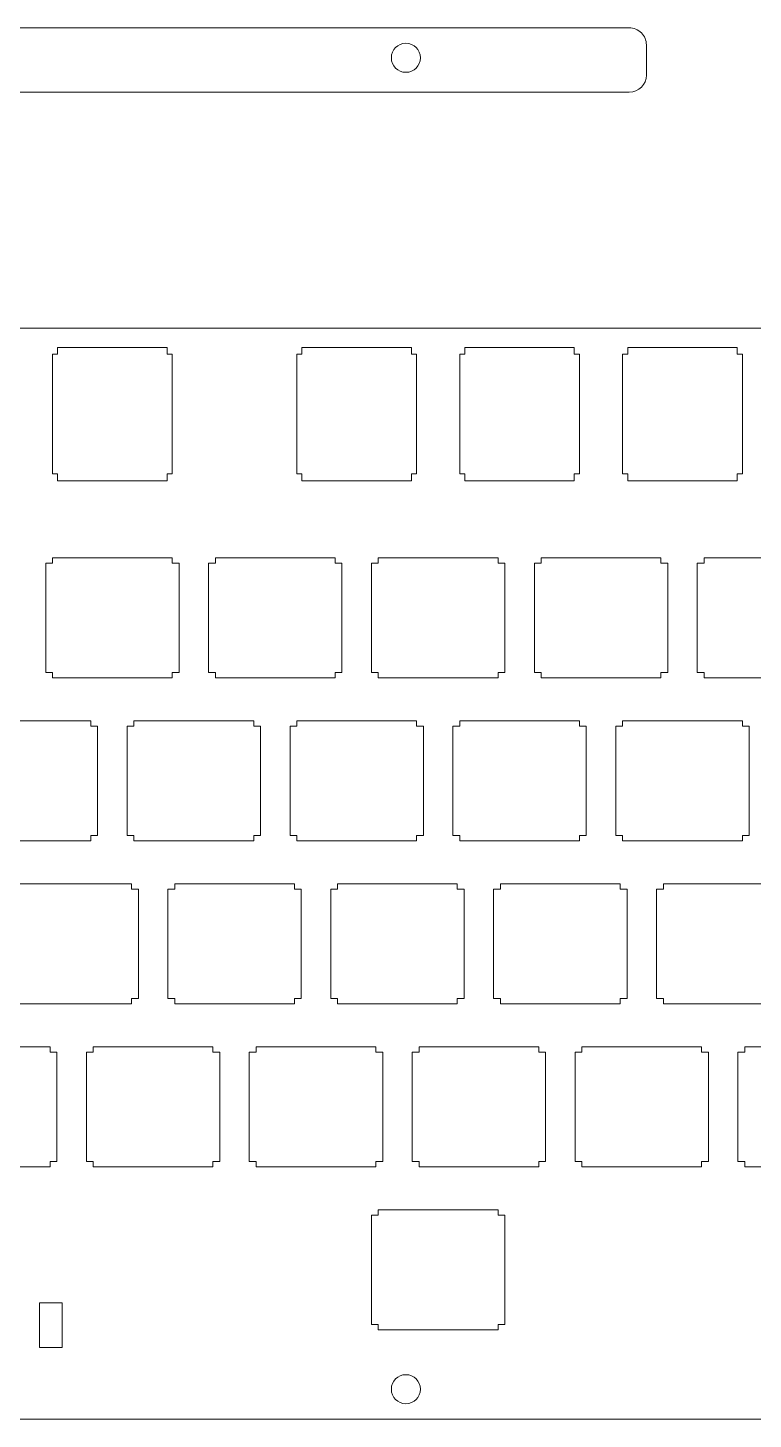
# Model space of a CAD drawing. Header units: millimetres. Extents: x -182 to 182, y -81 to 81.
# Drawn here: x -78.9 to 5.9, y -81.3 to 81.3 of the extents above; entities that cross this region are included whole.
import ezdxf

# ---------------------------------------------------------------- set-up
doc = ezdxf.new("R2010")
doc.units = ezdxf.units.MM
doc.header["$MEASUREMENT"] = 0

msp = doc.modelspace()

# ---------------------------------------------------------------- linework, layer by layer
at = {"lineweight": 9}
for points in [[(-170.5275, 81.3083), (-170.5275, 81.3083), (-8.5936, 81.3083), (-8.5936, 81.3083)], [(-6.5936, 79.3083), (-6.5936, 79.3083), (-6.5936, 75.7833), (-6.5936, 75.7833)], [(-8.5936, 73.7833), (-7.4891, 73.7833), (-6.5936, 74.6787), (-6.5936, 75.7833)], [(-8.5936, 73.7833), (-8.5936, 73.7833), (-170.5277, 73.7833), (-170.5277, 73.7833)], [(-170.5563, 46.2241), (-170.5563, 46.2241), (170.5563, 46.2241), (170.5563, 46.2241)], [(170.5275, -81.3083), (170.5275, -81.3083), (-170.5275, -81.3083), (-170.5275, -81.3083)]]:
    msp.add_open_spline(points, degree=3, dxfattribs=at)
for points, knots in [([(-6.5936, 79.3083), (-6.5936, 79.8387), (-6.8043, 80.3474), (-7.1794, 80.7225), (-7.5545, 81.0976), (-8.0632, 81.3083), (-8.5936, 81.3083)], [0, 0, 0, 0, 0.5, 0.5, 0.5, 1, 1, 1, 1]), ([(-33.0166, 77.8083), (-33.0166, 78.7472), (-33.7777, 79.5083), (-34.7166, 79.5083), (-35.6555, 79.5083), (-36.4166, 78.7472), (-36.4166, 77.8083), (-36.4166, 76.8694), (-35.6555, 76.1083), (-34.7166, 76.1083), (-33.7777, 76.1083), (-33.0166, 76.8694), (-33.0166, 77.8083)], [0, 0, 0, 0, 0.25, 0.25, 0.25, 0.5, 0.5, 0.5, 0.75, 0.75, 0.75, 1, 1, 1, 1]), ([(-33.0166, -77.8083), (-33.0166, -76.8694), (-33.7777, -76.1083), (-34.7166, -76.1083), (-35.6555, -76.1083), (-36.4166, -76.8694), (-36.4166, -77.8083), (-36.4166, -78.7472), (-35.6555, -79.5083), (-34.7166, -79.5083), (-33.7777, -79.5083), (-33.0166, -78.7472), (-33.0166, -77.8083)], [0, 0, 0, 0, 0.25, 0.25, 0.25, 0.5, 0.5, 0.5, 0.75, 0.75, 0.75, 1, 1, 1, 1])]:
    msp.add_open_spline(points, degree=3, knots=knots, dxfattribs=at)
at = {"lineweight": 0}
for points, knots in [([(-75.4447, 43.9623), (-75.4447, 43.9623), (-75.4447, 43.1623), (-75.4447, 43.1623), (-75.4447, 43.1623), (-76.0447, 43.1623), (-76.0447, 43.1623), (-76.0447, 43.1623), (-76.0447, 29.1623), (-76.0447, 29.1623), (-76.0447, 29.1623), (-75.4447, 29.1623), (-75.4447, 29.1623), (-75.4447, 29.1623), (-75.4447, 28.3623), (-75.4447, 28.3623), (-75.4447, 28.3623), (-62.6437, 28.3623), (-62.6437, 28.3623), (-62.6437, 28.3623), (-62.6437, 29.1623), (-62.6437, 29.1623), (-62.6437, 29.1623), (-62.0447, 29.1623), (-62.0447, 29.1623), (-62.0447, 29.1623), (-62.0447, 43.1623), (-62.0447, 43.1623), (-62.0447, 43.1623), (-62.6437, 43.1623), (-62.6437, 43.1623), (-62.6437, 43.1623), (-62.6437, 43.9623), (-62.6437, 43.9623), (-62.6437, 43.9623), (-75.4447, 43.9623), (-75.4447, 43.9623)], [0, 0, 0, 0, 0.08333333, 0.08333333, 0.08333333, 0.16666667, 0.16666667, 0.16666667, 0.25, 0.25, 0.25, 0.33333333, 0.33333333, 0.33333333, 0.41666667, 0.41666667, 0.41666667, 0.5, 0.5, 0.5, 0.58333333, 0.58333333, 0.58333333, 0.66666667, 0.66666667, 0.66666667, 0.75, 0.75, 0.75, 0.83333333, 0.83333333, 0.83333333, 0.91666667, 0.91666667, 0.91666667, 1, 1, 1, 1]), ([(-46.8687, 43.9623), (-46.8687, 43.9623), (-46.8687, 43.1623), (-46.8687, 43.1623), (-46.8687, 43.1623), (-47.4687, 43.1623), (-47.4687, 43.1623), (-47.4687, 43.1623), (-47.4687, 29.1623), (-47.4687, 29.1623), (-47.4687, 29.1623), (-46.8687, 29.1623), (-46.8687, 29.1623), (-46.8687, 29.1623), (-46.8687, 28.3623), (-46.8687, 28.3623), (-46.8687, 28.3623), (-34.0687, 28.3623), (-34.0687, 28.3623), (-34.0687, 28.3623), (-34.0687, 29.1623), (-34.0687, 29.1623), (-34.0687, 29.1623), (-33.4687, 29.1623), (-33.4687, 29.1623), (-33.4687, 29.1623), (-33.4687, 43.1623), (-33.4687, 43.1623), (-33.4687, 43.1623), (-34.0687, 43.1623), (-34.0687, 43.1623), (-34.0687, 43.1623), (-34.0687, 43.9623), (-34.0687, 43.9623), (-34.0687, 43.9623), (-46.8687, 43.9623), (-46.8687, 43.9623)], [0, 0, 0, 0, 0.08333333, 0.08333333, 0.08333333, 0.16666667, 0.16666667, 0.16666667, 0.25, 0.25, 0.25, 0.33333333, 0.33333333, 0.33333333, 0.41666667, 0.41666667, 0.41666667, 0.5, 0.5, 0.5, 0.58333333, 0.58333333, 0.58333333, 0.66666667, 0.66666667, 0.66666667, 0.75, 0.75, 0.75, 0.83333333, 0.83333333, 0.83333333, 0.91666667, 0.91666667, 0.91666667, 1, 1, 1, 1]), ([(-27.8187, 43.9623), (-27.8187, 43.9623), (-27.8187, 43.1623), (-27.8187, 43.1623), (-27.8187, 43.1623), (-28.4187, 43.1623), (-28.4187, 43.1623), (-28.4187, 43.1623), (-28.4187, 29.1623), (-28.4187, 29.1623), (-28.4187, 29.1623), (-27.8187, 29.1623), (-27.8187, 29.1623), (-27.8187, 29.1623), (-27.8187, 28.3623), (-27.8187, 28.3623), (-27.8187, 28.3623), (-15.0187, 28.3623), (-15.0187, 28.3623), (-15.0187, 28.3623), (-15.0187, 29.1623), (-15.0187, 29.1623), (-15.0187, 29.1623), (-14.4187, 29.1623), (-14.4187, 29.1623), (-14.4187, 29.1623), (-14.4187, 43.1623), (-14.4187, 43.1623), (-14.4187, 43.1623), (-15.0187, 43.1623), (-15.0187, 43.1623), (-15.0187, 43.1623), (-15.0187, 43.9623), (-15.0187, 43.9623), (-15.0187, 43.9623), (-27.8187, 43.9623), (-27.8187, 43.9623)], [0, 0, 0, 0, 0.08333333, 0.08333333, 0.08333333, 0.16666667, 0.16666667, 0.16666667, 0.25, 0.25, 0.25, 0.33333333, 0.33333333, 0.33333333, 0.41666667, 0.41666667, 0.41666667, 0.5, 0.5, 0.5, 0.58333333, 0.58333333, 0.58333333, 0.66666667, 0.66666667, 0.66666667, 0.75, 0.75, 0.75, 0.83333333, 0.83333333, 0.83333333, 0.91666667, 0.91666667, 0.91666667, 1, 1, 1, 1]), ([(-8.7687, 43.9623), (-8.7687, 43.9623), (-8.7687, 43.1623), (-8.7687, 43.1623), (-8.7687, 43.1623), (-9.3687, 43.1623), (-9.3687, 43.1623), (-9.3687, 43.1623), (-9.3687, 29.1623), (-9.3687, 29.1623), (-9.3687, 29.1623), (-8.7687, 29.1623), (-8.7687, 29.1623), (-8.7687, 29.1623), (-8.7687, 28.3623), (-8.7687, 28.3623), (-8.7687, 28.3623), (4.0313, 28.3623), (4.0313, 28.3623), (4.0313, 28.3623), (4.0313, 29.1623), (4.0313, 29.1623), (4.0313, 29.1623), (4.6313, 29.1623), (4.6313, 29.1623), (4.6313, 29.1623), (4.6313, 43.1623), (4.6313, 43.1623), (4.6313, 43.1623), (4.0313, 43.1623), (4.0313, 43.1623), (4.0313, 43.1623), (4.0313, 43.9623), (4.0313, 43.9623), (4.0313, 43.9623), (-8.7687, 43.9623), (-8.7687, 43.9623)], [0, 0, 0, 0, 0.08333333, 0.08333333, 0.08333333, 0.16666667, 0.16666667, 0.16666667, 0.25, 0.25, 0.25, 0.33333333, 0.33333333, 0.33333333, 0.41666667, 0.41666667, 0.41666667, 0.5, 0.5, 0.5, 0.58333333, 0.58333333, 0.58333333, 0.66666667, 0.66666667, 0.66666667, 0.75, 0.75, 0.75, 0.83333333, 0.83333333, 0.83333333, 0.91666667, 0.91666667, 0.91666667, 1, 1, 1, 1]), ([(-76.0447, 19.3493), (-76.0447, 19.3493), (-76.0447, 18.7493), (-76.0447, 18.7493), (-76.0447, 18.7493), (-76.8437, 18.7493), (-76.8437, 18.7493), (-76.8437, 18.7493), (-76.8437, 5.9493), (-76.8437, 5.9493), (-76.8437, 5.9493), (-76.0447, 5.9493), (-76.0447, 5.9493), (-76.0447, 5.9493), (-76.0447, 5.3493), (-76.0447, 5.3493), (-76.0447, 5.3493), (-62.0447, 5.3493), (-62.0447, 5.3493), (-62.0447, 5.3493), (-62.0447, 5.9493), (-62.0447, 5.9493), (-62.0447, 5.9493), (-61.2447, 5.9493), (-61.2447, 5.9493), (-61.2447, 5.9493), (-61.2447, 18.7493), (-61.2447, 18.7493), (-61.2447, 18.7493), (-62.0447, 18.7493), (-62.0447, 18.7493), (-62.0447, 18.7493), (-62.0447, 19.3493), (-62.0447, 19.3493), (-62.0447, 19.3493), (-76.0447, 19.3493), (-76.0447, 19.3493)], [0, 0, 0, 0, 0.08333333, 0.08333333, 0.08333333, 0.16666667, 0.16666667, 0.16666667, 0.25, 0.25, 0.25, 0.33333333, 0.33333333, 0.33333333, 0.41666667, 0.41666667, 0.41666667, 0.5, 0.5, 0.5, 0.58333333, 0.58333333, 0.58333333, 0.66666667, 0.66666667, 0.66666667, 0.75, 0.75, 0.75, 0.83333333, 0.83333333, 0.83333333, 0.91666667, 0.91666667, 0.91666667, 1, 1, 1, 1]), ([(-56.9947, 19.3493), (-56.9947, 19.3493), (-56.9947, 18.7493), (-56.9947, 18.7493), (-56.9947, 18.7493), (-57.7947, 18.7493), (-57.7947, 18.7493), (-57.7947, 18.7493), (-57.7947, 5.9493), (-57.7947, 5.9493), (-57.7947, 5.9493), (-56.9947, 5.9493), (-56.9947, 5.9493), (-56.9947, 5.9493), (-56.9947, 5.3493), (-56.9947, 5.3493), (-56.9947, 5.3493), (-42.9937, 5.3493), (-42.9937, 5.3493), (-42.9937, 5.3493), (-42.9937, 5.9493), (-42.9937, 5.9493), (-42.9937, 5.9493), (-42.1937, 5.9493), (-42.1937, 5.9493), (-42.1937, 5.9493), (-42.1937, 18.7493), (-42.1937, 18.7493), (-42.1937, 18.7493), (-42.9937, 18.7493), (-42.9937, 18.7493), (-42.9937, 18.7493), (-42.9937, 19.3493), (-42.9937, 19.3493), (-42.9937, 19.3493), (-56.9947, 19.3493), (-56.9947, 19.3493)], [0, 0, 0, 0, 0.08333333, 0.08333333, 0.08333333, 0.16666667, 0.16666667, 0.16666667, 0.25, 0.25, 0.25, 0.33333333, 0.33333333, 0.33333333, 0.41666667, 0.41666667, 0.41666667, 0.5, 0.5, 0.5, 0.58333333, 0.58333333, 0.58333333, 0.66666667, 0.66666667, 0.66666667, 0.75, 0.75, 0.75, 0.83333333, 0.83333333, 0.83333333, 0.91666667, 0.91666667, 0.91666667, 1, 1, 1, 1]), ([(-37.9437, 19.3493), (-37.9437, 19.3493), (-37.9437, 18.7493), (-37.9437, 18.7493), (-37.9437, 18.7493), (-38.7437, 18.7493), (-38.7437, 18.7493), (-38.7437, 18.7493), (-38.7437, 5.9493), (-38.7437, 5.9493), (-38.7437, 5.9493), (-37.9437, 5.9493), (-37.9437, 5.9493), (-37.9437, 5.9493), (-37.9437, 5.3493), (-37.9437, 5.3493), (-37.9437, 5.3493), (-23.9437, 5.3493), (-23.9437, 5.3493), (-23.9437, 5.3493), (-23.9437, 5.9493), (-23.9437, 5.9493), (-23.9437, 5.9493), (-23.1437, 5.9493), (-23.1437, 5.9493), (-23.1437, 5.9493), (-23.1437, 18.7493), (-23.1437, 18.7493), (-23.1437, 18.7493), (-23.9437, 18.7493), (-23.9437, 18.7493), (-23.9437, 18.7493), (-23.9437, 19.3493), (-23.9437, 19.3493), (-23.9437, 19.3493), (-37.9437, 19.3493), (-37.9437, 19.3493)], [0, 0, 0, 0, 0.08333333, 0.08333333, 0.08333333, 0.16666667, 0.16666667, 0.16666667, 0.25, 0.25, 0.25, 0.33333333, 0.33333333, 0.33333333, 0.41666667, 0.41666667, 0.41666667, 0.5, 0.5, 0.5, 0.58333333, 0.58333333, 0.58333333, 0.66666667, 0.66666667, 0.66666667, 0.75, 0.75, 0.75, 0.83333333, 0.83333333, 0.83333333, 0.91666667, 0.91666667, 0.91666667, 1, 1, 1, 1]), ([(-18.8937, 19.3493), (-18.8937, 19.3493), (-18.8937, 18.7493), (-18.8937, 18.7493), (-18.8937, 18.7493), (-19.6937, 18.7493), (-19.6937, 18.7493), (-19.6937, 18.7493), (-19.6937, 5.9493), (-19.6937, 5.9493), (-19.6937, 5.9493), (-18.8937, 5.9493), (-18.8937, 5.9493), (-18.8937, 5.9493), (-18.8937, 5.3493), (-18.8937, 5.3493), (-18.8937, 5.3493), (-4.8937, 5.3493), (-4.8937, 5.3493), (-4.8937, 5.3493), (-4.8937, 5.9493), (-4.8937, 5.9493), (-4.8937, 5.9493), (-4.0937, 5.9493), (-4.0937, 5.9493), (-4.0937, 5.9493), (-4.0937, 18.7493), (-4.0937, 18.7493), (-4.0937, 18.7493), (-4.8937, 18.7493), (-4.8937, 18.7493), (-4.8937, 18.7493), (-4.8937, 19.3493), (-4.8937, 19.3493), (-4.8937, 19.3493), (-18.8937, 19.3493), (-18.8937, 19.3493)], [0, 0, 0, 0, 0.08333333, 0.08333333, 0.08333333, 0.16666667, 0.16666667, 0.16666667, 0.25, 0.25, 0.25, 0.33333333, 0.33333333, 0.33333333, 0.41666667, 0.41666667, 0.41666667, 0.5, 0.5, 0.5, 0.58333333, 0.58333333, 0.58333333, 0.66666667, 0.66666667, 0.66666667, 0.75, 0.75, 0.75, 0.83333333, 0.83333333, 0.83333333, 0.91666667, 0.91666667, 0.91666667, 1, 1, 1, 1]), ([(0.1563, 19.3493), (0.1563, 19.3493), (0.1563, 18.7493), (0.1563, 18.7493), (0.1563, 18.7493), (-0.6437, 18.7493), (-0.6437, 18.7493), (-0.6437, 18.7493), (-0.6437, 5.9493), (-0.6437, 5.9493), (-0.6437, 5.9493), (0.1563, 5.9493), (0.1563, 5.9493), (0.1563, 5.9493), (0.1563, 5.3493), (0.1563, 5.3493), (0.1563, 5.3493), (14.1563, 5.3493), (14.1563, 5.3493), (14.1563, 5.3493), (14.1563, 5.9493), (14.1563, 5.9493), (14.1563, 5.9493), (14.9563, 5.9493), (14.9563, 5.9493), (14.9563, 5.9493), (14.9563, 18.7493), (14.9563, 18.7493), (14.9563, 18.7493), (14.1563, 18.7493), (14.1563, 18.7493), (14.1563, 18.7493), (14.1563, 19.3493), (14.1563, 19.3493), (14.1563, 19.3493), (0.1563, 19.3493), (0.1563, 19.3493)], [0, 0, 0, 0, 0.08333333, 0.08333333, 0.08333333, 0.16666667, 0.16666667, 0.16666667, 0.25, 0.25, 0.25, 0.33333333, 0.33333333, 0.33333333, 0.41666667, 0.41666667, 0.41666667, 0.5, 0.5, 0.5, 0.58333333, 0.58333333, 0.58333333, 0.66666667, 0.66666667, 0.66666667, 0.75, 0.75, 0.75, 0.83333333, 0.83333333, 0.83333333, 0.91666667, 0.91666667, 0.91666667, 1, 1, 1, 1]), ([(-85.5687, 0.2993), (-85.5687, 0.2993), (-85.5687, -0.3007), (-85.5687, -0.3007), (-85.5687, -0.3007), (-86.3687, -0.3007), (-86.3687, -0.3007), (-86.3687, -0.3007), (-86.3687, -13.1007), (-86.3687, -13.1007), (-86.3687, -13.1007), (-85.5687, -13.1007), (-85.5687, -13.1007), (-85.5687, -13.1007), (-85.5687, -13.7007), (-85.5687, -13.7007), (-85.5687, -13.7007), (-71.5687, -13.7007), (-71.5687, -13.7007), (-71.5687, -13.7007), (-71.5687, -13.1007), (-71.5687, -13.1007), (-71.5687, -13.1007), (-70.7687, -13.1007), (-70.7687, -13.1007), (-70.7687, -13.1007), (-70.7687, -0.3007), (-70.7687, -0.3007), (-70.7687, -0.3007), (-71.5687, -0.3007), (-71.5687, -0.3007), (-71.5687, -0.3007), (-71.5687, 0.2993), (-71.5687, 0.2993), (-71.5687, 0.2993), (-85.5687, 0.2993), (-85.5687, 0.2993)], [0, 0, 0, 0, 0.08333333, 0.08333333, 0.08333333, 0.16666667, 0.16666667, 0.16666667, 0.25, 0.25, 0.25, 0.33333333, 0.33333333, 0.33333333, 0.41666667, 0.41666667, 0.41666667, 0.5, 0.5, 0.5, 0.58333333, 0.58333333, 0.58333333, 0.66666667, 0.66666667, 0.66666667, 0.75, 0.75, 0.75, 0.83333333, 0.83333333, 0.83333333, 0.91666667, 0.91666667, 0.91666667, 1, 1, 1, 1]), ([(-66.5187, 0.2993), (-66.5187, 0.2993), (-66.5187, -0.3007), (-66.5187, -0.3007), (-66.5187, -0.3007), (-67.3187, -0.3007), (-67.3187, -0.3007), (-67.3187, -0.3007), (-67.3187, -13.1007), (-67.3187, -13.1007), (-67.3187, -13.1007), (-66.5187, -13.1007), (-66.5187, -13.1007), (-66.5187, -13.1007), (-66.5187, -13.7007), (-66.5187, -13.7007), (-66.5187, -13.7007), (-52.5187, -13.7007), (-52.5187, -13.7007), (-52.5187, -13.7007), (-52.5187, -13.1007), (-52.5187, -13.1007), (-52.5187, -13.1007), (-51.7187, -13.1007), (-51.7187, -13.1007), (-51.7187, -13.1007), (-51.7187, -0.3007), (-51.7187, -0.3007), (-51.7187, -0.3007), (-52.5187, -0.3007), (-52.5187, -0.3007), (-52.5187, -0.3007), (-52.5187, 0.2993), (-52.5187, 0.2993), (-52.5187, 0.2993), (-66.5187, 0.2993), (-66.5187, 0.2993)], [0, 0, 0, 0, 0.08333333, 0.08333333, 0.08333333, 0.16666667, 0.16666667, 0.16666667, 0.25, 0.25, 0.25, 0.33333333, 0.33333333, 0.33333333, 0.41666667, 0.41666667, 0.41666667, 0.5, 0.5, 0.5, 0.58333333, 0.58333333, 0.58333333, 0.66666667, 0.66666667, 0.66666667, 0.75, 0.75, 0.75, 0.83333333, 0.83333333, 0.83333333, 0.91666667, 0.91666667, 0.91666667, 1, 1, 1, 1]), ([(-47.4687, 0.2993), (-47.4687, 0.2993), (-47.4687, -0.3007), (-47.4687, -0.3007), (-47.4687, -0.3007), (-48.2697, -0.3007), (-48.2697, -0.3007), (-48.2697, -0.3007), (-48.2697, -13.1007), (-48.2697, -13.1007), (-48.2697, -13.1007), (-47.4687, -13.1007), (-47.4687, -13.1007), (-47.4687, -13.1007), (-47.4687, -13.7007), (-47.4687, -13.7007), (-47.4687, -13.7007), (-33.4687, -13.7007), (-33.4687, -13.7007), (-33.4687, -13.7007), (-33.4687, -13.1007), (-33.4687, -13.1007), (-33.4687, -13.1007), (-32.6687, -13.1007), (-32.6687, -13.1007), (-32.6687, -13.1007), (-32.6687, -0.3007), (-32.6687, -0.3007), (-32.6687, -0.3007), (-33.4687, -0.3007), (-33.4687, -0.3007), (-33.4687, -0.3007), (-33.4687, 0.2993), (-33.4687, 0.2993), (-33.4687, 0.2993), (-47.4687, 0.2993), (-47.4687, 0.2993)], [0, 0, 0, 0, 0.08333333, 0.08333333, 0.08333333, 0.16666667, 0.16666667, 0.16666667, 0.25, 0.25, 0.25, 0.33333333, 0.33333333, 0.33333333, 0.41666667, 0.41666667, 0.41666667, 0.5, 0.5, 0.5, 0.58333333, 0.58333333, 0.58333333, 0.66666667, 0.66666667, 0.66666667, 0.75, 0.75, 0.75, 0.83333333, 0.83333333, 0.83333333, 0.91666667, 0.91666667, 0.91666667, 1, 1, 1, 1]), ([(-28.4187, 0.2993), (-28.4187, 0.2993), (-28.4187, -0.3007), (-28.4187, -0.3007), (-28.4187, -0.3007), (-29.2187, -0.3007), (-29.2187, -0.3007), (-29.2187, -0.3007), (-29.2187, -13.1007), (-29.2187, -13.1007), (-29.2187, -13.1007), (-28.4187, -13.1007), (-28.4187, -13.1007), (-28.4187, -13.1007), (-28.4187, -13.7007), (-28.4187, -13.7007), (-28.4187, -13.7007), (-14.4187, -13.7007), (-14.4187, -13.7007), (-14.4187, -13.7007), (-14.4187, -13.1007), (-14.4187, -13.1007), (-14.4187, -13.1007), (-13.6187, -13.1007), (-13.6187, -13.1007), (-13.6187, -13.1007), (-13.6187, -0.3007), (-13.6187, -0.3007), (-13.6187, -0.3007), (-14.4187, -0.3007), (-14.4187, -0.3007), (-14.4187, -0.3007), (-14.4187, 0.2993), (-14.4187, 0.2993), (-14.4187, 0.2993), (-28.4187, 0.2993), (-28.4187, 0.2993)], [0, 0, 0, 0, 0.08333333, 0.08333333, 0.08333333, 0.16666667, 0.16666667, 0.16666667, 0.25, 0.25, 0.25, 0.33333333, 0.33333333, 0.33333333, 0.41666667, 0.41666667, 0.41666667, 0.5, 0.5, 0.5, 0.58333333, 0.58333333, 0.58333333, 0.66666667, 0.66666667, 0.66666667, 0.75, 0.75, 0.75, 0.83333333, 0.83333333, 0.83333333, 0.91666667, 0.91666667, 0.91666667, 1, 1, 1, 1]), ([(-9.3687, 0.2993), (-9.3687, 0.2993), (-9.3687, -0.3007), (-9.3687, -0.3007), (-9.3687, -0.3007), (-10.1687, -0.3007), (-10.1687, -0.3007), (-10.1687, -0.3007), (-10.1687, -13.1007), (-10.1687, -13.1007), (-10.1687, -13.1007), (-9.3687, -13.1007), (-9.3687, -13.1007), (-9.3687, -13.1007), (-9.3687, -13.7007), (-9.3687, -13.7007), (-9.3687, -13.7007), (4.6313, -13.7007), (4.6313, -13.7007), (4.6313, -13.7007), (4.6313, -13.1007), (4.6313, -13.1007), (4.6313, -13.1007), (5.4313, -13.1007), (5.4313, -13.1007), (5.4313, -13.1007), (5.4313, -0.3007), (5.4313, -0.3007), (5.4313, -0.3007), (4.6313, -0.3007), (4.6313, -0.3007), (4.6313, -0.3007), (4.6313, 0.2993), (4.6313, 0.2993), (4.6313, 0.2993), (-9.3687, 0.2993), (-9.3687, 0.2993)], [0, 0, 0, 0, 0.08333333, 0.08333333, 0.08333333, 0.16666667, 0.16666667, 0.16666667, 0.25, 0.25, 0.25, 0.33333333, 0.33333333, 0.33333333, 0.41666667, 0.41666667, 0.41666667, 0.5, 0.5, 0.5, 0.58333333, 0.58333333, 0.58333333, 0.66666667, 0.66666667, 0.66666667, 0.75, 0.75, 0.75, 0.83333333, 0.83333333, 0.83333333, 0.91666667, 0.91666667, 0.91666667, 1, 1, 1, 1]), ([(-80.8067, -18.7507), (-80.8067, -18.7507), (-80.8067, -19.3507), (-80.8067, -19.3507), (-80.8067, -19.3507), (-81.6067, -19.3507), (-81.6067, -19.3507), (-81.6067, -19.3507), (-81.6067, -32.1507), (-81.6067, -32.1507), (-81.6067, -32.1507), (-80.8067, -32.1507), (-80.8067, -32.1507), (-80.8067, -32.1507), (-80.8067, -32.7507), (-80.8067, -32.7507), (-80.8067, -32.7507), (-66.8067, -32.7507), (-66.8067, -32.7507), (-66.8067, -32.7507), (-66.8067, -32.1507), (-66.8067, -32.1507), (-66.8067, -32.1507), (-66.0067, -32.1507), (-66.0067, -32.1507), (-66.0067, -32.1507), (-66.0067, -19.3507), (-66.0067, -19.3507), (-66.0067, -19.3507), (-66.8067, -19.3507), (-66.8067, -19.3507), (-66.8067, -19.3507), (-66.8067, -18.7507), (-66.8067, -18.7507), (-66.8067, -18.7507), (-80.8067, -18.7507), (-80.8067, -18.7507)], [0, 0, 0, 0, 0.08333333, 0.08333333, 0.08333333, 0.16666667, 0.16666667, 0.16666667, 0.25, 0.25, 0.25, 0.33333333, 0.33333333, 0.33333333, 0.41666667, 0.41666667, 0.41666667, 0.5, 0.5, 0.5, 0.58333333, 0.58333333, 0.58333333, 0.66666667, 0.66666667, 0.66666667, 0.75, 0.75, 0.75, 0.83333333, 0.83333333, 0.83333333, 0.91666667, 0.91666667, 0.91666667, 1, 1, 1, 1]), ([(-61.7567, -18.7507), (-61.7567, -18.7507), (-61.7567, -19.3507), (-61.7567, -19.3507), (-61.7567, -19.3507), (-62.5567, -19.3507), (-62.5567, -19.3507), (-62.5567, -19.3507), (-62.5567, -32.1507), (-62.5567, -32.1507), (-62.5567, -32.1507), (-61.7567, -32.1507), (-61.7567, -32.1507), (-61.7567, -32.1507), (-61.7567, -32.7507), (-61.7567, -32.7507), (-61.7567, -32.7507), (-47.7567, -32.7507), (-47.7567, -32.7507), (-47.7567, -32.7507), (-47.7567, -32.1507), (-47.7567, -32.1507), (-47.7567, -32.1507), (-46.9567, -32.1507), (-46.9567, -32.1507), (-46.9567, -32.1507), (-46.9567, -19.3507), (-46.9567, -19.3507), (-46.9567, -19.3507), (-47.7567, -19.3507), (-47.7567, -19.3507), (-47.7567, -19.3507), (-47.7567, -18.7507), (-47.7567, -18.7507), (-47.7567, -18.7507), (-61.7567, -18.7507), (-61.7567, -18.7507)], [0, 0, 0, 0, 0.08333333, 0.08333333, 0.08333333, 0.16666667, 0.16666667, 0.16666667, 0.25, 0.25, 0.25, 0.33333333, 0.33333333, 0.33333333, 0.41666667, 0.41666667, 0.41666667, 0.5, 0.5, 0.5, 0.58333333, 0.58333333, 0.58333333, 0.66666667, 0.66666667, 0.66666667, 0.75, 0.75, 0.75, 0.83333333, 0.83333333, 0.83333333, 0.91666667, 0.91666667, 0.91666667, 1, 1, 1, 1]), ([(-42.7067, -18.7507), (-42.7067, -18.7507), (-42.7067, -19.3507), (-42.7067, -19.3507), (-42.7067, -19.3507), (-43.5067, -19.3507), (-43.5067, -19.3507), (-43.5067, -19.3507), (-43.5067, -32.1507), (-43.5067, -32.1507), (-43.5067, -32.1507), (-42.7067, -32.1507), (-42.7067, -32.1507), (-42.7067, -32.1507), (-42.7067, -32.7507), (-42.7067, -32.7507), (-42.7067, -32.7507), (-28.7067, -32.7507), (-28.7067, -32.7507), (-28.7067, -32.7507), (-28.7067, -32.1507), (-28.7067, -32.1507), (-28.7067, -32.1507), (-27.9067, -32.1507), (-27.9067, -32.1507), (-27.9067, -32.1507), (-27.9067, -19.3507), (-27.9067, -19.3507), (-27.9067, -19.3507), (-28.7067, -19.3507), (-28.7067, -19.3507), (-28.7067, -19.3507), (-28.7067, -18.7507), (-28.7067, -18.7507), (-28.7067, -18.7507), (-42.7067, -18.7507), (-42.7067, -18.7507)], [0, 0, 0, 0, 0.08333333, 0.08333333, 0.08333333, 0.16666667, 0.16666667, 0.16666667, 0.25, 0.25, 0.25, 0.33333333, 0.33333333, 0.33333333, 0.41666667, 0.41666667, 0.41666667, 0.5, 0.5, 0.5, 0.58333333, 0.58333333, 0.58333333, 0.66666667, 0.66666667, 0.66666667, 0.75, 0.75, 0.75, 0.83333333, 0.83333333, 0.83333333, 0.91666667, 0.91666667, 0.91666667, 1, 1, 1, 1]), ([(-23.6567, -18.7507), (-23.6567, -18.7507), (-23.6567, -19.3507), (-23.6567, -19.3507), (-23.6567, -19.3507), (-24.4567, -19.3507), (-24.4567, -19.3507), (-24.4567, -19.3507), (-24.4567, -32.1507), (-24.4567, -32.1507), (-24.4567, -32.1507), (-23.6567, -32.1507), (-23.6567, -32.1507), (-23.6567, -32.1507), (-23.6567, -32.7507), (-23.6567, -32.7507), (-23.6567, -32.7507), (-9.6567, -32.7507), (-9.6567, -32.7507), (-9.6567, -32.7507), (-9.6567, -32.1507), (-9.6567, -32.1507), (-9.6567, -32.1507), (-8.8567, -32.1507), (-8.8567, -32.1507), (-8.8567, -32.1507), (-8.8567, -19.3507), (-8.8567, -19.3507), (-8.8567, -19.3507), (-9.6567, -19.3507), (-9.6567, -19.3507), (-9.6567, -19.3507), (-9.6567, -18.7507), (-9.6567, -18.7507), (-9.6567, -18.7507), (-23.6567, -18.7507), (-23.6567, -18.7507)], [0, 0, 0, 0, 0.08333333, 0.08333333, 0.08333333, 0.16666667, 0.16666667, 0.16666667, 0.25, 0.25, 0.25, 0.33333333, 0.33333333, 0.33333333, 0.41666667, 0.41666667, 0.41666667, 0.5, 0.5, 0.5, 0.58333333, 0.58333333, 0.58333333, 0.66666667, 0.66666667, 0.66666667, 0.75, 0.75, 0.75, 0.83333333, 0.83333333, 0.83333333, 0.91666667, 0.91666667, 0.91666667, 1, 1, 1, 1]), ([(-4.6067, -18.7507), (-4.6067, -18.7507), (-4.6067, -19.3507), (-4.6067, -19.3507), (-4.6067, -19.3507), (-5.4067, -19.3507), (-5.4067, -19.3507), (-5.4067, -19.3507), (-5.4067, -32.1507), (-5.4067, -32.1507), (-5.4067, -32.1507), (-4.6067, -32.1507), (-4.6067, -32.1507), (-4.6067, -32.1507), (-4.6067, -32.7507), (-4.6067, -32.7507), (-4.6067, -32.7507), (9.3933, -32.7507), (9.3933, -32.7507), (9.3933, -32.7507), (9.3933, -32.1507), (9.3933, -32.1507), (9.3933, -32.1507), (10.1933, -32.1507), (10.1933, -32.1507), (10.1933, -32.1507), (10.1933, -19.3507), (10.1933, -19.3507), (10.1933, -19.3507), (9.3933, -19.3507), (9.3933, -19.3507), (9.3933, -19.3507), (9.3933, -18.7507), (9.3933, -18.7507), (9.3933, -18.7507), (-4.6067, -18.7507), (-4.6067, -18.7507)], [0, 0, 0, 0, 0.08333333, 0.08333333, 0.08333333, 0.16666667, 0.16666667, 0.16666667, 0.25, 0.25, 0.25, 0.33333333, 0.33333333, 0.33333333, 0.41666667, 0.41666667, 0.41666667, 0.5, 0.5, 0.5, 0.58333333, 0.58333333, 0.58333333, 0.66666667, 0.66666667, 0.66666667, 0.75, 0.75, 0.75, 0.83333333, 0.83333333, 0.83333333, 0.91666667, 0.91666667, 0.91666667, 1, 1, 1, 1]), ([(-90.3317, -37.8007), (-90.3317, -37.8007), (-90.3317, -38.4007), (-90.3317, -38.4007), (-90.3317, -38.4007), (-91.1317, -38.4007), (-91.1317, -38.4007), (-91.1317, -38.4007), (-91.1317, -51.2007), (-91.1317, -51.2007), (-91.1317, -51.2007), (-90.3317, -51.2007), (-90.3317, -51.2007), (-90.3317, -51.2007), (-90.3317, -51.8007), (-90.3317, -51.8007), (-90.3317, -51.8007), (-76.3317, -51.8007), (-76.3317, -51.8007), (-76.3317, -51.8007), (-76.3317, -51.2007), (-76.3317, -51.2007), (-76.3317, -51.2007), (-75.5317, -51.2007), (-75.5317, -51.2007), (-75.5317, -51.2007), (-75.5317, -38.4007), (-75.5317, -38.4007), (-75.5317, -38.4007), (-76.3317, -38.4007), (-76.3317, -38.4007), (-76.3317, -38.4007), (-76.3317, -37.8007), (-76.3317, -37.8007), (-76.3317, -37.8007), (-90.3317, -37.8007), (-90.3317, -37.8007)], [0, 0, 0, 0, 0.08333333, 0.08333333, 0.08333333, 0.16666667, 0.16666667, 0.16666667, 0.25, 0.25, 0.25, 0.33333333, 0.33333333, 0.33333333, 0.41666667, 0.41666667, 0.41666667, 0.5, 0.5, 0.5, 0.58333333, 0.58333333, 0.58333333, 0.66666667, 0.66666667, 0.66666667, 0.75, 0.75, 0.75, 0.83333333, 0.83333333, 0.83333333, 0.91666667, 0.91666667, 0.91666667, 1, 1, 1, 1]), ([(-71.2817, -37.8007), (-71.2817, -37.8007), (-71.2817, -38.4007), (-71.2817, -38.4007), (-71.2817, -38.4007), (-72.0817, -38.4007), (-72.0817, -38.4007), (-72.0817, -38.4007), (-72.0817, -51.2007), (-72.0817, -51.2007), (-72.0817, -51.2007), (-71.2817, -51.2007), (-71.2817, -51.2007), (-71.2817, -51.2007), (-71.2817, -51.8007), (-71.2817, -51.8007), (-71.2817, -51.8007), (-57.2817, -51.8007), (-57.2817, -51.8007), (-57.2817, -51.8007), (-57.2817, -51.2007), (-57.2817, -51.2007), (-57.2817, -51.2007), (-56.4817, -51.2007), (-56.4817, -51.2007), (-56.4817, -51.2007), (-56.4817, -38.4007), (-56.4817, -38.4007), (-56.4817, -38.4007), (-57.2817, -38.4007), (-57.2817, -38.4007), (-57.2817, -38.4007), (-57.2817, -37.8007), (-57.2817, -37.8007), (-57.2817, -37.8007), (-71.2817, -37.8007), (-71.2817, -37.8007)], [0, 0, 0, 0, 0.08333333, 0.08333333, 0.08333333, 0.16666667, 0.16666667, 0.16666667, 0.25, 0.25, 0.25, 0.33333333, 0.33333333, 0.33333333, 0.41666667, 0.41666667, 0.41666667, 0.5, 0.5, 0.5, 0.58333333, 0.58333333, 0.58333333, 0.66666667, 0.66666667, 0.66666667, 0.75, 0.75, 0.75, 0.83333333, 0.83333333, 0.83333333, 0.91666667, 0.91666667, 0.91666667, 1, 1, 1, 1]), ([(-52.2317, -37.8007), (-52.2317, -37.8007), (-52.2317, -38.4007), (-52.2317, -38.4007), (-52.2317, -38.4007), (-53.0317, -38.4007), (-53.0317, -38.4007), (-53.0317, -38.4007), (-53.0317, -51.2007), (-53.0317, -51.2007), (-53.0317, -51.2007), (-52.2317, -51.2007), (-52.2317, -51.2007), (-52.2317, -51.2007), (-52.2317, -51.8007), (-52.2317, -51.8007), (-52.2317, -51.8007), (-38.2317, -51.8007), (-38.2317, -51.8007), (-38.2317, -51.8007), (-38.2317, -51.2007), (-38.2317, -51.2007), (-38.2317, -51.2007), (-37.4317, -51.2007), (-37.4317, -51.2007), (-37.4317, -51.2007), (-37.4317, -38.4007), (-37.4317, -38.4007), (-37.4317, -38.4007), (-38.2317, -38.4007), (-38.2317, -38.4007), (-38.2317, -38.4007), (-38.2317, -37.8007), (-38.2317, -37.8007), (-38.2317, -37.8007), (-52.2317, -37.8007), (-52.2317, -37.8007)], [0, 0, 0, 0, 0.08333333, 0.08333333, 0.08333333, 0.16666667, 0.16666667, 0.16666667, 0.25, 0.25, 0.25, 0.33333333, 0.33333333, 0.33333333, 0.41666667, 0.41666667, 0.41666667, 0.5, 0.5, 0.5, 0.58333333, 0.58333333, 0.58333333, 0.66666667, 0.66666667, 0.66666667, 0.75, 0.75, 0.75, 0.83333333, 0.83333333, 0.83333333, 0.91666667, 0.91666667, 0.91666667, 1, 1, 1, 1]), ([(-33.1817, -37.8007), (-33.1817, -37.8007), (-33.1817, -38.4007), (-33.1817, -38.4007), (-33.1817, -38.4007), (-33.9817, -38.4007), (-33.9817, -38.4007), (-33.9817, -38.4007), (-33.9817, -51.2007), (-33.9817, -51.2007), (-33.9817, -51.2007), (-33.1817, -51.2007), (-33.1817, -51.2007), (-33.1817, -51.2007), (-33.1817, -51.8007), (-33.1817, -51.8007), (-33.1817, -51.8007), (-19.1817, -51.8007), (-19.1817, -51.8007), (-19.1817, -51.8007), (-19.1817, -51.2007), (-19.1817, -51.2007), (-19.1817, -51.2007), (-18.3817, -51.2007), (-18.3817, -51.2007), (-18.3817, -51.2007), (-18.3817, -38.4007), (-18.3817, -38.4007), (-18.3817, -38.4007), (-19.1817, -38.4007), (-19.1817, -38.4007), (-19.1817, -38.4007), (-19.1817, -37.8007), (-19.1817, -37.8007), (-19.1817, -37.8007), (-33.1817, -37.8007), (-33.1817, -37.8007)], [0, 0, 0, 0, 0.08333333, 0.08333333, 0.08333333, 0.16666667, 0.16666667, 0.16666667, 0.25, 0.25, 0.25, 0.33333333, 0.33333333, 0.33333333, 0.41666667, 0.41666667, 0.41666667, 0.5, 0.5, 0.5, 0.58333333, 0.58333333, 0.58333333, 0.66666667, 0.66666667, 0.66666667, 0.75, 0.75, 0.75, 0.83333333, 0.83333333, 0.83333333, 0.91666667, 0.91666667, 0.91666667, 1, 1, 1, 1]), ([(-14.1317, -37.8007), (-14.1317, -37.8007), (-14.1317, -38.4007), (-14.1317, -38.4007), (-14.1317, -38.4007), (-14.9317, -38.4007), (-14.9317, -38.4007), (-14.9317, -38.4007), (-14.9317, -51.2007), (-14.9317, -51.2007), (-14.9317, -51.2007), (-14.1317, -51.2007), (-14.1317, -51.2007), (-14.1317, -51.2007), (-14.1317, -51.8007), (-14.1317, -51.8007), (-14.1317, -51.8007), (-0.1317, -51.8007), (-0.1317, -51.8007), (-0.1317, -51.8007), (-0.1317, -51.2007), (-0.1317, -51.2007), (-0.1317, -51.2007), (0.6683, -51.2007), (0.6683, -51.2007), (0.6683, -51.2007), (0.6683, -38.4007), (0.6683, -38.4007), (0.6683, -38.4007), (-0.1317, -38.4007), (-0.1317, -38.4007), (-0.1317, -38.4007), (-0.1317, -37.8007), (-0.1317, -37.8007), (-0.1317, -37.8007), (-14.1317, -37.8007), (-14.1317, -37.8007)], [0, 0, 0, 0, 0.08333333, 0.08333333, 0.08333333, 0.16666667, 0.16666667, 0.16666667, 0.25, 0.25, 0.25, 0.33333333, 0.33333333, 0.33333333, 0.41666667, 0.41666667, 0.41666667, 0.5, 0.5, 0.5, 0.58333333, 0.58333333, 0.58333333, 0.66666667, 0.66666667, 0.66666667, 0.75, 0.75, 0.75, 0.83333333, 0.83333333, 0.83333333, 0.91666667, 0.91666667, 0.91666667, 1, 1, 1, 1]), ([(4.9183, -37.8007), (4.9183, -37.8007), (4.9183, -38.4007), (4.9183, -38.4007), (4.9183, -38.4007), (4.1183, -38.4007), (4.1183, -38.4007), (4.1183, -38.4007), (4.1183, -51.2007), (4.1183, -51.2007), (4.1183, -51.2007), (4.9183, -51.2007), (4.9183, -51.2007), (4.9183, -51.2007), (4.9183, -51.8007), (4.9183, -51.8007), (4.9183, -51.8007), (18.9183, -51.8007), (18.9183, -51.8007), (18.9183, -51.8007), (18.9183, -51.2007), (18.9183, -51.2007), (18.9183, -51.2007), (19.7183, -51.2007), (19.7183, -51.2007), (19.7183, -51.2007), (19.7183, -38.4007), (19.7183, -38.4007), (19.7183, -38.4007), (18.9183, -38.4007), (18.9183, -38.4007), (18.9183, -38.4007), (18.9183, -37.8007), (18.9183, -37.8007), (18.9183, -37.8007), (4.9183, -37.8007), (4.9183, -37.8007)], [0, 0, 0, 0, 0.08333333, 0.08333333, 0.08333333, 0.16666667, 0.16666667, 0.16666667, 0.25, 0.25, 0.25, 0.33333333, 0.33333333, 0.33333333, 0.41666667, 0.41666667, 0.41666667, 0.5, 0.5, 0.5, 0.58333333, 0.58333333, 0.58333333, 0.66666667, 0.66666667, 0.66666667, 0.75, 0.75, 0.75, 0.83333333, 0.83333333, 0.83333333, 0.91666667, 0.91666667, 0.91666667, 1, 1, 1, 1]), ([(-37.9437, -56.8507), (-37.9437, -56.8507), (-37.9437, -57.4497), (-37.9437, -57.4497), (-37.9437, -57.4497), (-38.7437, -57.4497), (-38.7437, -57.4497), (-38.7437, -57.4497), (-38.7437, -70.2507), (-38.7437, -70.2507), (-38.7437, -70.2507), (-37.9437, -70.2507), (-37.9437, -70.2507), (-37.9437, -70.2507), (-37.9437, -70.8507), (-37.9437, -70.8507), (-37.9437, -70.8507), (-23.9437, -70.8507), (-23.9437, -70.8507), (-23.9437, -70.8507), (-23.9437, -70.2507), (-23.9437, -70.2507), (-23.9437, -70.2507), (-23.1437, -70.2507), (-23.1437, -70.2507), (-23.1437, -70.2507), (-23.1437, -57.4497), (-23.1437, -57.4497), (-23.1437, -57.4497), (-23.9437, -57.4497), (-23.9437, -57.4497), (-23.9437, -57.4497), (-23.9437, -56.8507), (-23.9437, -56.8507), (-23.9437, -56.8507), (-37.9437, -56.8507), (-37.9437, -56.8507)], [0, 0, 0, 0, 0.08333333, 0.08333333, 0.08333333, 0.16666667, 0.16666667, 0.16666667, 0.25, 0.25, 0.25, 0.33333333, 0.33333333, 0.33333333, 0.41666667, 0.41666667, 0.41666667, 0.5, 0.5, 0.5, 0.58333333, 0.58333333, 0.58333333, 0.66666667, 0.66666667, 0.66666667, 0.75, 0.75, 0.75, 0.83333333, 0.83333333, 0.83333333, 0.91666667, 0.91666667, 0.91666667, 1, 1, 1, 1]), ([(-77.5767, -67.7237), (-77.5767, -67.7237), (-77.5767, -72.9307), (-77.5767, -72.9307), (-77.5767, -72.9307), (-74.9107, -72.9307), (-74.9107, -72.9307), (-74.9107, -72.9307), (-74.9107, -67.7237), (-74.9107, -67.7237), (-74.9107, -67.7237), (-77.5767, -67.7237), (-77.5767, -67.7237)], [0, 0, 0, 0, 0.25, 0.25, 0.25, 0.5, 0.5, 0.5, 0.75, 0.75, 0.75, 1, 1, 1, 1])]:
    msp.add_open_spline(points, degree=3, knots=knots, dxfattribs=at)

doc.saveas('drawing.dxf')
